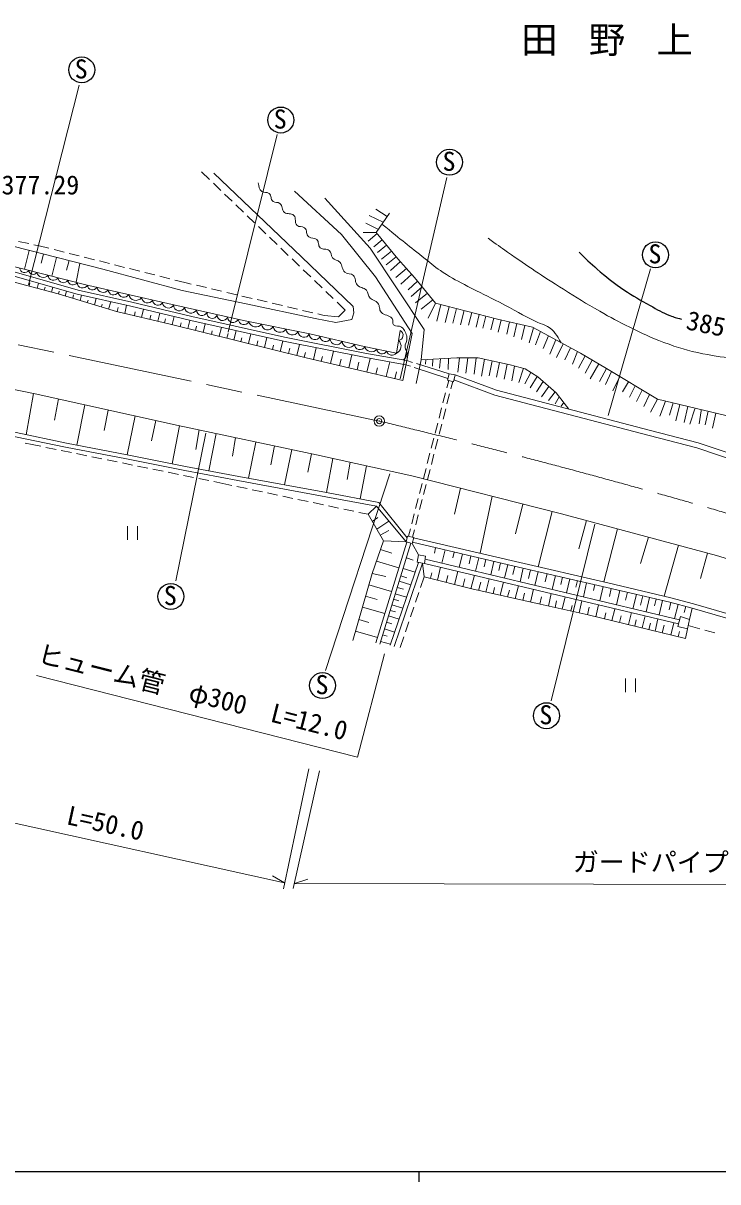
# Model space of a CAD drawing. Units: millimetres, scale not verified. Extents: x 40000 to 680000, y 20000 to 380000.
# Drawn here: x 229918 to 296758, y 204000 to 315400 of the extents above; entities that cross this region are included whole.
import ezdxf
from ezdxf.enums import TextEntityAlignment as Align

# ---------------------------------------------------------------- set-up
doc = ezdxf.new("R2010")
doc.units = ezdxf.units.MM
doc.header["$LTSCALE"] = 1000
doc.header["$PDMODE"] = 32
doc.header["$PDSIZE"] = 500
doc.linetypes.add('CHAIN', pattern=[18.5, 12, -1.5, 3.5, -1.5])
for name, color, linetype, lineweight in [('M-BGD', 7, 'Continuous', 13), ('M-BMK', 2, 'CHAIN', 13), ('M-BMK-SRVR', 3, 'Continuous', 13), ('M-STR-HTXT', 7, 'Continuous', 13), ('M-TTL-BAND', 7, 'Continuous', 25)]:
    doc.layers.add(name, color=color, linetype=linetype, lineweight=lineweight)
doc.layers.add('M-BMK-HTXT', color=7, linetype='Continuous')
doc.styles.add('ＭＳ ゴシック', font='')
doc.styles.get('ＭＳ ゴシック').set_extended_font_data('MS Gothic')

msp = doc.modelspace()

# ---------------------------------------------------------------- linework, layer by layer
at = {"layer": 'M-BGD'}
for p, q in [((235300, 309447), (230424, 290245)), ((254374, 304702), (249628, 285685)), ((247863, 300355), (247072, 301115)), ((248944, 299315), (248223, 300008)), ((270683, 300558), (266204, 281217)), ((250025, 298275), (249304, 298968)), ((251106, 297236), (250386, 297929)), ((264931, 296797), (263853, 297532)), ((252188, 296196), (251467, 296889)), ((263211, 296924), (264570, 296266)), ((253269, 295156), (252548, 295850)), ((262617, 295275), (263890, 295269)), ((262877, 296162), (264097, 295574)), ((229475, 294413), (230454, 294206)), ((230943, 294103), (231452, 293995)), ((254350, 294117), (253629, 294810)), ((263977, 295163), (263113, 294452)), ((264460, 294576), (263648, 293908)), ((230497, 293552), (230057, 291737)), ((231452, 293995), (232405, 293755)), ((231875, 293198), (231652, 292337)), ((232890, 293633), (233860, 293389)), ((234345, 293267), (235314, 293023)), ((255431, 293077), (254711, 293770)), ((264880, 294066), (264017, 293356)), ((265359, 293483), (264402, 292695)), ((233134, 292875), (232675, 291079)), ((234338, 292566), (234096, 291643)), ((235368, 292301), (235012, 290492)), ((235799, 292901), (236769, 292657)), ((237254, 292535), (238224, 292290)), ((238709, 292168), (239678, 291924)), ((256513, 292038), (255792, 292731)), ((265805, 292941), (264845, 292151)), ((266213, 292470), (265247, 291607)), ((240163, 291802), (241133, 291558)), ((241618, 291436), (242588, 291192)), ((243072, 291070), (244042, 290826)), ((257594, 290998), (256873, 291691)), ((266787, 291828), (265791, 290937)), ((267300, 291254), (266243, 290309)), ((290284, 291796), (286204, 277693)), ((230482, 290125), (230560, 290426)), ((231264, 289902), (231393, 290402)), ((231948, 289720), (232023, 290008)), ((232650, 289534), (232774, 290013)), ((244527, 290704), (245481, 290464)), ((245481, 290464), (246098, 290318)), ((246585, 290203), (247558, 289972)), ((248045, 289857), (249018, 289627)), ((258675, 289958), (257954, 290651)), ((267875, 290581), (266963, 289765)), ((268312, 290049), (267261, 289109)), ((233330, 289353), (233399, 289621)), ((233975, 289160), (234099, 289639)), ((234686, 288947), (234773, 289281)), ((235410, 288731), (235546, 289256)), ((236084, 288529), (236160, 288784)), ((236774, 288323), (236958, 288937)), ((238140, 287915), (238351, 288622)), ((249504, 289512), (250477, 289282)), ((250964, 289167), (251937, 288937)), ((252424, 288822), (253397, 288592)), ((259757, 288919), (259036, 289612)), ((260908, 287812), (260117, 288572)), ((268809, 289445), (267658, 288499)), ((269334, 288806), (268227, 287896)), ((237447, 288122), (237529, 288395)), ((238975, 287670), (239065, 288051)), ((239688, 287500), (239873, 288278)), ((240623, 287278), (240709, 287642)), ((241301, 287116), (241487, 287896)), ((242870, 286743), (243054, 287519)), ((253884, 288477), (254857, 288247)), ((255343, 288132), (256316, 287901)), ((256803, 287786), (257776, 287556)), ((258263, 287441), (258881, 287295)), ((260259, 287174), (260908, 287812)), ((269606, 288474), (268880, 287051)), ((270116, 288343), (269712, 286762)), ((270912, 288140), (270523, 286620)), ((271620, 287959), (271263, 286563)), ((272338, 287775), (271985, 286394)), ((273085, 287584), (272772, 286361)), ((242118, 286922), (242211, 287312)), ((243526, 286587), (243614, 286958)), ((244256, 286414), (244439, 287186)), ((245040, 286218), (245131, 286584)), ((245752, 286043), (245945, 286824)), ((247245, 285675), (247446, 286490)), ((258881, 287295), (260259, 287174)), ((273804, 287399), (273491, 286176)), ((274443, 287236), (274144, 286068)), ((275194, 287044), (274906, 285917)), ((275903, 286870), (275630, 285703)), ((276720, 286680), (276443, 285491)), ((277418, 286517), (277122, 285250)), ((278182, 286339), (277866, 284979)), ((246501, 285858), (246600, 286257)), ((248026, 285482), (248111, 285829)), ((248783, 285296), (248993, 286148)), ((249521, 285114), (249631, 285563)), ((250202, 284946), (250420, 285832)), ((251584, 284605), (251811, 285524)), ((279033, 286103), (278589, 284664)), ((279680, 285756), (279224, 284482)), ((280472, 285330), (279938, 284122)), ((250864, 284782), (250953, 285146)), ((252392, 284406), (252503, 284854)), ((253137, 284222), (253373, 285178)), ((253901, 284033), (254003, 284445)), ((254661, 283846), (254906, 284839)), ((255458, 283650), (255580, 284144)), ((256250, 283454), (256512, 284516)), ((257855, 283066), (258121, 284195)), ((281168, 284956), (280592, 283573)), ((281869, 284579), (281237, 283247)), ((282587, 284193), (282023, 283021)), ((256968, 283277), (257079, 283728)), ((258606, 282889), (258714, 283344)), ((259491, 282680), (259770, 283865)), ((260367, 282474), (260516, 283103)), ((261252, 282265), (261545, 283510)), ((262982, 281857), (263292, 283170)), ((268662, 283049), (268632, 282628)), ((269346, 283086), (269307, 282421)), ((270060, 283124), (269981, 282225)), ((270853, 283167), (270808, 282092)), ((271886, 283212), (271749, 281841)), ((272705, 283218), (272520, 281764)), ((273516, 283225), (273307, 281647)), ((274297, 283098), (274027, 281446)), ((283269, 283827), (282785, 282619)), ((283982, 283420), (283354, 282217)), ((284669, 283015), (283998, 281740)), ((262059, 282075), (262229, 282798)), ((263863, 281650), (264006, 282256)), ((264851, 281417), (265186, 282838)), ((265685, 281220), (265838, 281867)), ((267199, 282417), (266753, 282562)), ((267376, 282787), (266830, 282955)), ((270784, 281249), (267552, 282302)), ((270904, 281701), (267759, 282669)), ((275046, 282934), (274746, 281488)), ((275765, 282776), (275475, 281379)), ((276495, 282615), (276194, 281186)), ((277197, 282436), (276935, 281000)), ((285294, 282646), (284484, 281204)), ((286042, 282204), (285379, 280937)), ((286522, 281915), (285940, 280669)), ((270684, 280341), (270869, 281056)), ((270904, 281701), (271488, 281580)), ((271072, 280244), (271254, 280948)), ((278779, 281803), (278190, 280715)), ((279366, 281444), (278707, 280331)), ((279963, 280943), (279298, 279956)), ((287314, 281438), (286643, 280066)), ((288162, 280927), (287589, 279957)), ((230912, 279800), (230212, 275828)), ((270308, 278888), (270559, 279857)), ((270696, 278792), (270947, 279760)), ((280492, 280482), (279795, 279479)), ((281090, 279961), (280479, 279110)), ((288811, 280536), (288258, 279455)), ((289492, 280125), (288945, 279012)), ((290192, 279704), (289631, 278543)), ((233307, 279272), (232948, 277243)), ((235838, 278712), (235082, 274826)), ((281502, 279477), (281097, 278813)), ((281930, 278930), (281688, 278572)), ((290936, 279256), (290292, 278007)), ((291722, 279068), (291167, 277603)), ((292449, 278894), (292093, 277696)), ((293109, 278737), (292703, 277174)), ((293868, 278555), (293516, 277016)), ((238113, 278208), (237718, 276252)), ((240692, 277637), (239941, 273897)), ((269932, 277436), (270183, 278404)), ((270320, 277339), (270571, 278308)), ((294544, 278326), (294077, 276859)), ((295812, 278091), (295523, 276774)), ((296551, 277914), (296243, 276456)), ((242675, 277198), (242280, 275240)), ((244970, 276691), (244246, 273047)), ((246868, 276287), (246540, 274403)), ((269557, 275984), (269807, 276952)), ((269945, 275887), (270195, 276855)), ((247505, 275995), (244613, 261770)), ((248479, 275945), (247769, 272369)), ((250339, 275549), (250063, 273774)), ((269181, 274532), (269431, 275500)), ((269569, 274435), (269819, 275403)), ((230775, 274887), (230107, 275008)), ((231623, 274715), (230775, 274887)), ((233092, 274415), (232112, 274615)), ((234562, 274116), (233582, 274315)), ((252316, 275128), (251595, 271649)), ((254096, 274750), (253746, 272921)), ((255760, 274396), (255073, 271009)), ((268805, 273080), (269055, 274048)), ((236032, 273816), (235052, 274016)), ((237502, 273516), (236522, 273716)), ((238971, 273217), (237992, 273417)), ((240441, 272917), (239461, 273117)), ((257652, 273993), (257319, 272218)), ((259713, 273546), (259117, 270265)), ((261383, 273182), (261093, 271541)), ((269193, 272983), (269444, 273951)), ((241911, 272618), (240931, 272817)), ((243381, 272318), (242401, 272518)), ((244851, 272018), (243871, 272218)), ((246320, 271719), (245340, 271919)), ((265209, 272055), (259020, 253167)), ((262967, 272837), (262329, 269657)), ((268429, 271628), (268680, 272596)), ((268817, 271531), (269068, 272499)), ((247790, 271419), (246810, 271619)), ((249127, 271147), (248280, 271319)), ((250000, 270961), (249127, 271147)), ((251467, 270650), (250489, 270858)), ((268053, 270176), (268304, 271144)), ((268441, 270079), (268692, 271047)), ((252935, 270338), (251956, 270546)), ((254402, 270027), (253424, 270235)), ((255869, 269715), (254891, 269923)), ((257336, 269404), (256358, 269612)), ((267677, 268723), (267928, 269691)), ((268066, 268627), (268316, 269595)), ((271986, 270697), (271427, 268178)), ((275037, 269918), (273898, 264429)), ((258804, 269092), (257826, 269300)), ((260271, 268781), (259293, 268989)), ((261738, 268469), (260760, 268677)), ((263100, 268180), (263919, 268949)), ((278006, 269161), (277288, 266317)), ((263100, 268180), (262227, 268366)), ((263504, 267487), (264035, 267859)), ((263935, 266745), (265103, 267528)), ((267302, 267271), (267552, 268239)), ((267690, 267174), (267940, 268142)), ((280805, 268446), (279482, 263133)), ((284121, 267569), (283392, 264866)), ((239942, 267035), (239942, 265735)), ((240917, 265735), (240917, 267035)), ((264268, 266172), (265093, 266623)), ((266991, 266072), (267176, 266787)), ((267382, 265986), (267564, 266690)), ((284924, 267224), (280708, 250254)), ((287100, 266771), (285800, 261681)), ((266845, 265508), (263839, 255812)), ((267229, 265398), (264221, 255694)), ((264590, 265619), (266769, 265530)), ((267345, 265365), (267947, 264271)), ((290093, 265968), (289325, 263457)), ((292970, 265197), (291609, 260309)), ((264302, 264790), (265401, 264434)), ((269606, 264969), (269484, 264448)), ((270509, 264758), (270209, 263470)), ((271387, 264553), (271259, 264005)), ((272184, 264367), (271882, 263073)), ((273007, 264175), (272832, 263427)), ((295754, 264451), (295083, 262001)), ((263917, 263682), (266077, 263030)), ((267944, 263558), (265246, 255611)), ((268343, 263489), (265625, 255482)), ((266476, 262968), (267625, 262619)), ((266794, 263993), (267455, 263783)), ((268343, 263489), (268502, 262182)), ((268544, 263454), (292965, 257656)), ((268600, 263852), (293070, 258042)), ((269770, 261855), (270087, 263088)), ((273757, 264000), (273454, 262700)), ((274432, 263842), (274263, 263117)), ((275220, 263658), (274915, 262353)), ((275854, 263510), (275686, 262791)), ((276539, 263350), (276233, 262040)), ((277227, 263189), (277042, 262398)), ((278043, 262999), (277736, 261683)), ((263502, 262489), (264804, 262184)), ((266253, 262248), (266828, 262076)), ((268502, 262182), (268150, 261147)), ((269101, 262027), (269233, 262542)), ((270616, 261638), (270784, 262291)), ((271415, 261432), (271740, 262696)), ((272231, 261222), (272424, 261971)), ((273003, 261023), (273336, 262317)), ((274442, 260699), (274771, 261976)), ((278741, 262842), (278548, 262004)), ((279465, 262675), (279160, 261345)), ((280333, 262476), (280154, 261699)), ((281140, 262290), (280832, 260948)), ((281825, 262133), (281666, 261438)), ((282515, 261974), (282204, 260622)), ((283249, 261806), (283103, 261172)), ((263186, 261395), (265369, 260747)), ((265910, 261142), (266513, 260968)), ((266102, 261761), (267212, 261401)), ((273734, 260857), (273940, 261656)), ((275131, 260545), (275284, 261139)), ((275807, 260393), (276131, 261653)), ((276527, 260232), (276697, 260893)), ((277260, 260069), (277579, 261309)), ((278744, 259737), (279019, 260967)), ((284135, 261602), (283821, 260238)), ((284932, 261419), (284802, 260852)), ((285714, 261239), (285398, 259864)), ((286502, 261058), (286323, 260281)), ((287329, 260859), (287003, 259483)), ((288064, 260685), (287885, 259928)), ((262871, 260304), (263975, 259989)), ((265562, 260017), (266055, 259855)), ((265724, 260540), (266812, 260222)), ((267989, 260674), (267667, 259727)), ((277992, 259905), (278169, 260592)), ((279622, 259540), (279781, 260253)), ((280457, 259354), (280727, 260562)), ((281100, 259210), (281244, 259850)), ((281790, 259055), (282057, 260246)), ((283414, 258692), (283675, 259862)), ((288920, 260483), (288594, 259105)), ((289536, 260337), (289325, 259443)), ((290192, 260182), (289866, 258803)), ((290812, 260035), (290656, 259376)), ((291434, 259888), (291108, 258508)), ((292244, 259693), (292062, 259007)), ((262567, 259251), (264717, 258642)), ((265228, 258941), (265745, 258787)), ((265394, 259477), (266444, 259140)), ((267506, 259254), (267184, 258307)), ((282619, 258870), (282740, 259411)), ((284205, 258515), (284370, 259254)), ((285009, 258335), (285266, 259484)), ((285850, 258133), (285989, 258703)), ((286564, 257959), (286831, 259052)), ((288154, 257571), (288437, 258731)), ((292936, 259509), (292578, 258159)), ((293682, 259311), (293526, 258723)), ((294041, 258078), (294302, 259147)), ((262225, 258068), (263174, 257774)), ((264873, 257794), (265401, 257655)), ((265065, 258416), (266088, 258090)), ((267023, 257834), (266700, 256887)), ((287295, 257781), (287446, 258403)), ((288762, 257423), (288913, 258043)), ((289475, 257249), (289760, 258417)), ((290121, 257092), (290274, 257722)), ((290713, 256948), (290999, 258123)), ((291417, 256776), (291598, 257520)), ((292249, 256573), (292538, 257758)), ((293906, 257498), (295038, 257184)), ((261903, 256951), (263999, 256326)), ((264497, 256583), (264943, 256453)), ((264678, 257168), (265662, 256837)), ((266539, 256414), (266187, 255379)), ((292955, 256401), (293080, 256914)), ((293644, 256234), (293829, 257167)), ((295520, 257050), (296483, 256783)), ((264301, 255952), (265277, 255703)), ((287866, 252380), (287866, 251080)), ((288841, 251080), (288841, 252380))]:
    msp.add_line(p, q, dxfattribs=at)
for points in [[(215812, 296409), (225991, 294709), (237577, 291734), (245221, 289702), (251388, 288420), (258016, 287017), (259991, 286636), (261527, 286906), (261726, 287561), (261684, 288144), (256704, 292925), (248280, 300982)], [(266454, 281039), (267344, 285570), (263830, 291005), (260543, 295089), (256018, 299243)], [(258956, 298562), (263296, 293753), (268489, 285941), (268205, 283025), (267721, 280748)], [(210282, 296496), (210264, 295506), (211319, 294895), (215981, 293756), (223421, 291948), (228217, 290710), (233297, 289362), (238896, 287688), (244069, 286458), (257163, 283229), (266454, 281039)], [(210282, 296496), (216026, 295113), (218973, 294016), (223740, 292849), (228593, 291606), (235204, 289744), (240359, 288579), (246137, 287190), (255064, 285214), (262952, 283636), (266830, 282955)], [(265170, 297147), (263890, 295269), (265957, 292756), (267572, 290950), (269606, 288474), (275554, 286951), (278912, 286169), (283547, 283677), (286042, 282204), (290936, 279256), (298320, 277491), (303741, 274603), (306160, 273493), (309888, 272227), (310557, 272127)], [(210275, 296087), (215909, 294729), (218855, 293633), (223642, 292461), (228490, 291220), (235106, 289356), (240268, 288189), (246047, 286800), (254982, 284822), (262879, 283243), (266753, 282562)], [(220918, 294093), (227980, 292259), (235962, 290253), (243830, 288432), (251115, 286810), (257489, 285529), (262739, 284320), (265826, 283666), (266196, 285857)], [(268205, 283025), (271654, 283210), (273713, 283227), (276781, 282553), (278210, 282152), (279440, 281399), (281198, 279867), (282420, 278302)], [(216093, 282663), (224146, 281172), (231064, 279769), (244826, 276722), (258130, 273892), (267304, 271891), (281724, 268212), (296629, 264216), (313029, 259209), (321486, 256520)], [(278032, 282202), (278013, 282132), (277609, 280857)], [(270904, 281701), (270741, 281091), (271321, 280929), (271488, 281580)], [(271363, 281093), (275310, 279648), (290147, 275744), (294728, 274563), (300909, 272488), (307529, 270168), (311222, 268360), (325176, 263760), (327260, 262965), (339082, 258992), (346566, 256218), (360250, 250960)], [(271488, 281580), (275460, 280125), (290273, 276228), (294870, 275043), (301071, 272961), (307722, 270631), (311411, 268824), (325343, 264231), (327429, 263436), (339248, 259464), (346742, 256685), (360455, 251417)], [(218698, 277587), (229167, 275639), (233995, 274626), (239865, 273504), (245477, 272396), (250582, 271429), (259044, 269872), (263919, 268949), (266769, 265530)], [(218772, 277980), (229245, 276031), (234074, 275018), (239941, 273897), (245553, 272789), (250655, 271822), (259117, 270265), (264138, 269314), (266863, 265926)], [(295168, 278245), (295165, 278129), (294971, 276882)], [(261641, 256045), (263502, 262489), (264590, 265619), (263100, 268180)], [(267377, 265489), (277174, 263202), (286067, 261158), (292129, 259723), (294302, 259147)], [(267487, 265926), (277276, 263640), (286170, 261596), (292239, 260160), (294422, 259581)], [(268502, 262182), (273083, 261003), (279670, 259530), (284273, 258517), (293644, 256234)], [(294422, 259581), (308151, 255612), (310329, 254953), (314907, 253264), (316076, 250891)], [(294302, 259147), (308023, 255181), (310186, 254526), (314582, 252904), (315887, 250256)]]:
    msp.add_lwpolyline(points, dxfattribs=at)
for points in [[(266902, 266092), (266769, 265530), (267345, 265365), (267496, 265961)], [(267947, 264271), (267830, 263578), (268544, 263454), (268643, 264154)], [(293150, 258339), (292894, 257394), (293829, 257167), (294041, 258078)]]:
    msp.add_lwpolyline(points, close=True, dxfattribs=at)
at = {"layer": 'M-BGD', "lineweight": 25}
for centre in [(235554, 310910), (254704, 306089), (270945, 302028), (290757, 293129), (244132, 260277), (258725, 251711), (280262, 248816)]:
    msp.add_circle(centre, 1250, dxfattribs=at)
at = {"layer": 'M-BGD'}
for centre, radius, start, end in [((230059, 291899), 482, 184.99838, 326.78499), ((230871, 291648), 408, 181.82728, 329.95609), ((231837, 291578), 627, 192.346, 319.43737), ((232825, 291186), 512, 181.72099, 330.06239), ((233793, 290975), 527, 184.90474, 326.87864), ((234703, 290707), 469, 182.35193, 329.43145), ((235639, 290475), 533, 180.77231, 331.3208), ((236588, 290231), 482, 181.40103, 332.53408), ((237609, 290117), 602, 190.3258, 323.60931), ((238607, 289794), 515, 183.7773, 330.15781), ((239611, 289613), 563, 187.70914, 326.22596), ((240759, 289437), 693, 191.42579, 322.50932), ((241885, 289077), 579, 186.15836, 327.77675), ((242884, 288789), 510, 182.24469, 331.69042), ((243900, 288571), 567, 182.48591, 331.96248), ((244952, 288290), 551, 178.52034, 336.37466), ((246076, 288141), 623, 186.56262, 328.33237), ((247133, 287818), 527, 180.51184, 334.38316), ((248098, 287507), 496, 170.29931, 344.59569), ((249097, 287331), 522, 175.14436, 339.75063), ((250128, 287163), 541, 181.35763, 333.53736), ((251152, 286964), 541, 184.53533, 331.56356), ((252311, 286910), 712, 196.57263, 320.70914), ((253445, 286499), 584, 183.93354, 333.34824), ((254622, 286334), 662, 188.45726, 328.82451), ((255827, 286058), 642, 185.97693, 331.30484), ((256940, 285741), 550, 179.00323, 338.27854), ((258006, 285527), 555, 178.97967, 335.19244), ((258989, 285286), 506, 184.44112, 335.62765), ((265954, 285400), 517, 278.8151, 62.01901), ((260064, 285100), 615, 182.04557, 332.01056), ((261241, 284855), 635, 183.95328, 330.10285), ((262313, 284536), 522, 179.73402, 334.41267), ((263425, 284461), 658, 193.22395, 322.8391), ((265549, 284342), 731, 292.33783, 48.49628), ((264448, 284096), 500, 183.73474, 332.32831), ((265411, 284010), 540, 195.69093, 320.37212)]:
    msp.add_arc(centre, radius, start, end, dxfattribs=at)
for points, knots in [([(252546, 300040), (252593, 299704), (252612, 299429), (252889, 299220), (253114, 299051), (253358, 299195), (253584, 299027), (253851, 298830), (253693, 298462), (253961, 298266), (254180, 298105), (254416, 298241), (254630, 298073), (254928, 297841), (254768, 297444), (255065, 297211), (255355, 296985), (255692, 297170), (255961, 296918), (256245, 296652), (255970, 296231), (256254, 295964), (256475, 295757), (256754, 295911), (256990, 295722), (257283, 295487), (257105, 295092), (257392, 294851), (257638, 294645), (257932, 294806), (258170, 294592), (258417, 294370), (258255, 294029), (258505, 293813), (258775, 293581), (259103, 293774), (259376, 293545), (259603, 293354), (259491, 293076), (259685, 292851), (259902, 292599), (260181, 292644), (260405, 292399), (260684, 292095), (260558, 291718), (260874, 291453), (261137, 291233), (261446, 291379), (261694, 291143), (261972, 290880), (261801, 290519), (262054, 290231), (262318, 289931), (262665, 290010), (262941, 289721), (263168, 289483), (263090, 289208), (263311, 288964), (263544, 288707), (263849, 288759), (264057, 288480), (264275, 288188), (264125, 287868), (264375, 287601), (264693, 287262), (265115, 287373), (265413, 287016), (265574, 286822), (265371, 286562), (265550, 286384), (265770, 286166), (266074, 286372), (266314, 286177), (266660, 285897), (266785, 285609), (266845, 285168), (266897, 284790), (266626, 284587), (266668, 284208), (266692, 283994), (266859, 283911), (266870, 283696), (266886, 283392), (266698, 283232), (266493, 283014)], [0, 0, 0, 0, 1, 1, 1, 2, 2, 2, 3, 3, 3, 4, 4, 4, 5, 5, 5, 6, 6, 6, 7, 7, 7, 8, 8, 8, 9, 9, 9, 10, 10, 10, 11, 11, 11, 12, 12, 12, 13, 13, 13, 14, 14, 14, 15, 15, 15, 16, 16, 16, 17, 17, 17, 18, 18, 18, 19, 19, 19, 20, 20, 20, 21, 21, 21, 22, 22, 22, 23, 23, 23, 24, 24, 24, 25, 25, 25, 26, 26, 26, 27, 27, 27, 28, 28, 28, 28]), ([(264440, 296076), (266448, 294451), (266960, 294023), (268607, 292748), (269272, 292234), (269608, 291895), (270314, 291439), (271220, 290855), (271769, 290596), (272719, 290088), (273891, 289460), (274580, 289171), (275764, 288565), (277188, 287836), (277934, 287325), (279385, 286650), (279768, 286472), (280017, 286443), (280379, 286226), (281059, 285820), (281230, 285412), (281687, 284677)], [0, 0, 0, 0, 1, 1, 1, 2, 2, 2, 3, 3, 3, 4, 4, 4, 5, 5, 5, 6, 6, 6, 7, 7, 7, 7]), ([(274644, 294729), (275543, 294078), (275783, 293914), (276519, 293398), (278588, 291949), (279765, 291159), (281903, 289812), (283249, 288964), (284007, 288495), (285389, 287706), (286498, 287073), (287128, 286729), (288277, 286170), (289535, 285557), (290234, 285187), (291549, 284708), (292991, 284184), (293821, 283930), (295324, 283620), (296610, 283356), (297345, 283258), (298655, 283160), (300203, 283044), (301078, 283135), (302630, 283127), (304651, 283115), (305783, 283066), (307803, 283110), (308810, 283132), (309376, 283304), (310381, 283227), (311248, 283161), (311766, 283188), (312582, 282884), (313305, 282614), (313668, 282341), (314268, 281856), (314901, 281344), (315117, 280912), (315682, 280326), (316242, 279745), (316598, 279462), (317146, 278870), (317650, 278327), (317812, 278132), (318385, 277435)], [0, 0, 0, 0, 1, 1, 1, 2, 2, 2, 3, 3, 3, 4, 4, 4, 5, 5, 5, 6, 6, 6, 7, 7, 7, 8, 8, 8, 9, 9, 9, 10, 10, 10, 11, 11, 11, 12, 12, 12, 13, 13, 13, 14, 14, 14, 15, 15, 15, 15])]:
    msp.add_open_spline(points, degree=3, knots=knots, dxfattribs=at)
at = {"layer": 'M-BGD', "lineweight": 25}
msp.add_open_spline([(283408, 293381), (284350, 292461), (284621, 292197), (285450, 291498), (286301, 290781), (286786, 290385), (287710, 289765), (288665, 289125), (289234, 288818), (290238, 288259), (290971, 287850), (291366, 287577), (292154, 287288), (292576, 287134), (292735, 287077), (293251, 286945)], degree=3, knots=[0, 0, 0, 0, 1, 1, 1, 2, 2, 2, 3, 3, 3, 4, 4, 4, 5, 5, 5, 5], dxfattribs=at)
at = {"layer": 'M-BMK'}
msp.add_line((264177, 277141), (209695, 288659), dxfattribs=at)
msp.add_arc((105687, -388950), 684687, 68.23433, 76.61591, dxfattribs=at)
at = {"layer": 'M-BMK-SRVR'}
msp.add_circle((264177, 277141), 500, dxfattribs=at)
msp.add_point((264177, 277141), dxfattribs=at)
at = {"layer": 'M-STR-HTXT'}
for p, q in [((207841, 243171), (255075, 232738)), ((257420, 243704), (254956, 232181)), ((258435, 243521), (255912, 232209)), ((255075, 232738), (253895, 233422)), ((256019, 232688), (257320, 233099)), ((256019, 232688), (335888, 232483))]:
    msp.add_line(p, q, dxfattribs=at)
msp.add_lwpolyline([(264670, 254754), (262091, 244834), (231190, 252669)], dxfattribs=at)
at = {"layer": 'M-TTL-BAND'}
for p, q in [((40000, 205000), (579000, 205000)), ((268000, 205000), (268000, 204000))]:
    msp.add_line(p, q, dxfattribs=at)

# ---------------------------------------------------------------- texts
at = {"layer": 'M-BGD', "style": 'ＭＳ ゴシック'}
for s, p in [('S', (234875, 309536)), ('S', (254025, 304716)), ('S', (270267, 300654)), ('377.29', (227838, 298386)), ('S', (290079, 291756)), ('S', (243453, 258904)), ('S', (258046, 250337)), ('S', (279584, 247443))]:
    msp.add_text(s, height=1833, dxfattribs=at).set_placement(p, align=Align.BOTTOM_LEFT)
msp.add_text('385', height=1833, rotation=348.337, dxfattribs=at).set_placement((293492, 285453), align=Align.BOTTOM_LEFT)
at = {"layer": 'M-BMK-HTXT', "insert": (277839, 312236), "char_height": 2566, "attachment_point": 7, "style": 'ＭＳ ゴシック'}
msp.add_mtext('\\T1.86;田野上', dxfattribs=at)
at = {"layer": 'M-STR-HTXT', "style": 'ＭＳ ゴシック'}
for s, rotation, p in [('ヒューム管\u3000φ300\u3000L=12.0', 345.773, (231040, 253425)), ('L=50.0', 347.588, (233877, 237863)), ('ガードパイプ', 359.852, (282800, 233296))]:
    msp.add_text(s, height=1833, rotation=rotation, dxfattribs=at).set_placement(p, align=Align.BOTTOM_LEFT)

doc.saveas('drawing.dxf')
